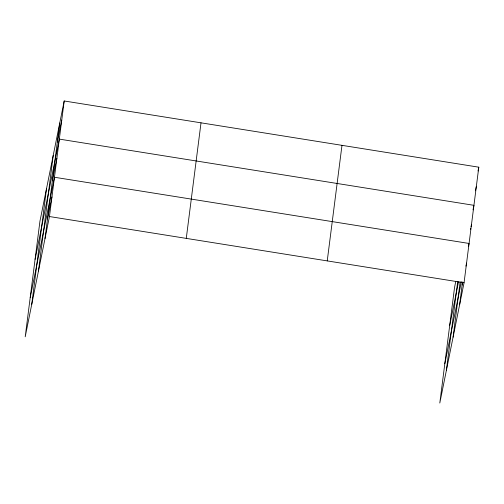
<?xml version="1.0" encoding="UTF-8"?>
<svg xmlns="http://www.w3.org/2000/svg" width="504" height="504" viewBox="0 0 504 504"><rect width="100%" height="100%" fill="white"/><g stroke="black" fill="none" stroke-linecap="round" stroke-linejoin="round"><path stroke-width="0.76" d="M31.739 304.391L46.481 188.83M38.474 270.988L53.216 155.427M45.007 238.568L59.749 123.008M64.197 100.976L39.942 221.25L25.2 336.811L49.449 216.537L64.197 100.976L478.8 167.189L464.058 282.75L439.803 403.024L454.551 287.463L455.792 281.289M186.272 238.392L201.014 122.825M327.235 260.902L341.983 145.341M446.342 370.604L457.682 281.736M453.077 337.201L460.133 281.894M459.616 304.788L462.508 282.114M57.317 142.078L61.759 120.047M35.078 259.384L59.327 139.11L473.936 205.323L473.017 209.884M52.454 180.212L56.895 158.18M30.215 297.517L54.464 177.251L469.066 243.463L468.455 246.5M47.515 218.925L51.956 196.894M478.031 170.988L478.8 167.189M475.448 190.814L476.368 186.259M449.681 325.597L458.514 281.793M470.427 229.711L470.736 228.192M471.045 226.674L471.505 224.393M444.818 363.731L461.362 281.704M462.118 285.138L462.735 282.101M465.948 266.144L466.565 263.107M49.449 216.537L464.058 282.75"/></g></svg>
